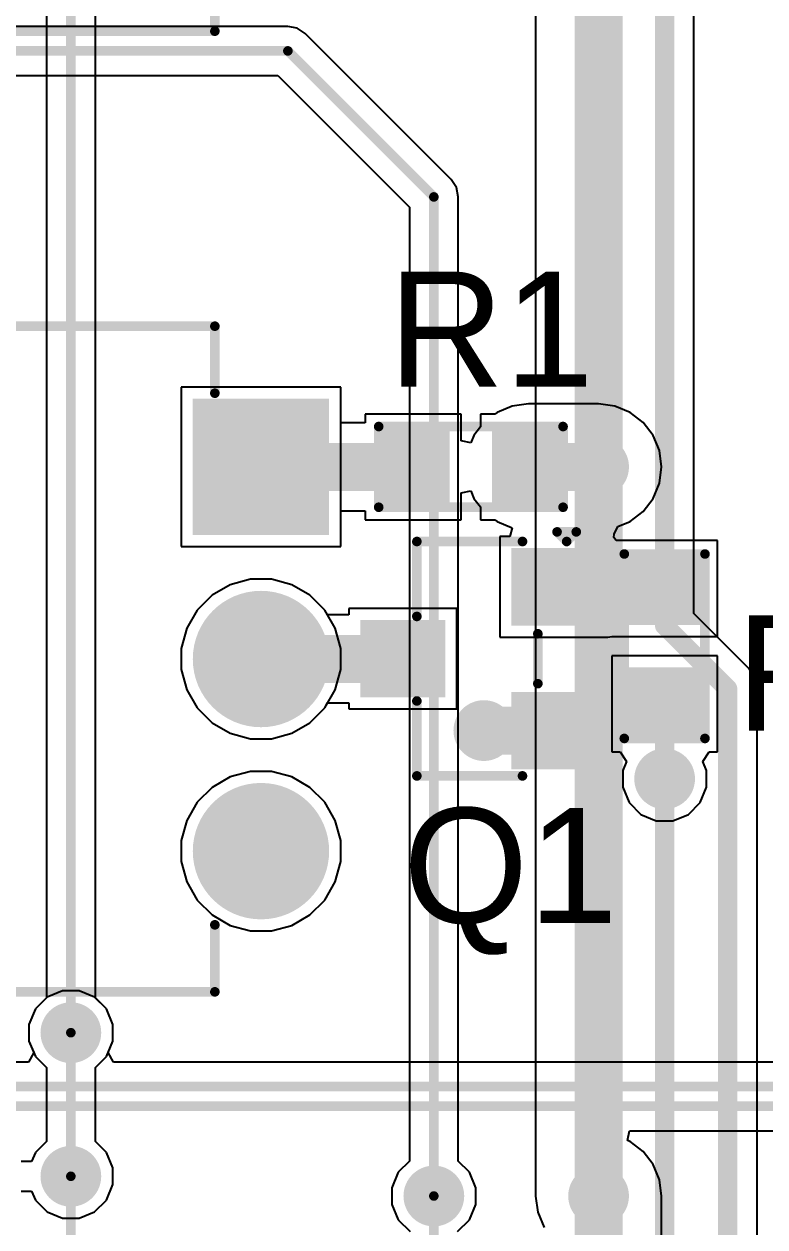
# Model space of a CAD drawing. Header units: millimetres. Extents: x -0.36 to 5.33, y -0.63 to 3.45.
# Drawn here: x 3.518 to 3.903, y 1.256 to 1.882 of the extents above; entities that cross this region are included whole.
import ezdxf

# ---------------------------------------------------------------- set-up
doc = ezdxf.new("R2010")
doc.units = ezdxf.units.MM
doc.header["$MEASUREMENT"] = 0
for name, color, linetype in [('BottomLayer', 5, 'Continuous'), ('BottomSolder', 6, 'Continuous'), ('MultiLayer', 9, 'Continuous'), ('PadHoleLayer', 156, 'Continuous'), ('TopLayer', 1, 'Continuous'), ('TopOverlay', 2, 'Continuous'), ('TopPaste', 8, 'Continuous'), ('TopSolder', 216, 'Continuous'), ('ViaHoleLayer', 16, 'Continuous')]:
    doc.layers.add(name, color=color, linetype=linetype)
doc.styles.add('Arial', font='', dxfattribs={"height": 0.2})
doc.styles.get('Arial').set_extended_font_data('Arial')

# ---------------------------------------------------------------- blocks, each defined once
blk = doc.blocks.new('6_DIP_2')
at = {"layer": 'BottomLayer'}
h = blk.add_hatch(color=5, dxfattribs=at)
edge = h.paths.add_edge_path()
edge.add_arc((-0.15, 0.1), 0.031496, 0, 360)
h = blk.add_hatch(color=5, dxfattribs=at)
edge = h.paths.add_edge_path()
edge.add_arc((0.15, 0.1), 0.031496, 0, 360)
h = blk.add_hatch(color=5, dxfattribs=at)
edge = h.paths.add_edge_path()
edge.add_arc((-0.15, 0), 0.031496, 0, 360)
h = blk.add_hatch(color=5, dxfattribs=at)
edge = h.paths.add_edge_path()
edge.add_arc((0.15, 0), 0.031496, 0, 360)
blk.add_hatch(color=5, dxfattribs=at).paths.add_polyline_path([(-0.18149605, -0.06850395), (-0.11850395, -0.06850395), (-0.11850395, -0.13149605), (-0.18149605, -0.13149605)])
h = blk.add_hatch(color=5, dxfattribs=at)
edge = h.paths.add_edge_path()
edge.add_arc((0.15, -0.1), 0.031496, 0, 360)
at = {"layer": 'BottomSolder'}
h = blk.add_hatch(color=6, dxfattribs=at)
edge = h.paths.add_edge_path()
edge.add_arc((-0.15, 0.1), 0.035496, 0, 360)
h = blk.add_hatch(color=6, dxfattribs=at)
edge = h.paths.add_edge_path()
edge.add_arc((0.15, 0.1), 0.035496, 0, 360)
h = blk.add_hatch(color=6, dxfattribs=at)
edge = h.paths.add_edge_path()
edge.add_arc((-0.15, 0), 0.035496, 0, 360)
h = blk.add_hatch(color=6, dxfattribs=at)
edge = h.paths.add_edge_path()
edge.add_arc((0.15, 0), 0.035496, 0, 360)
blk.add_hatch(color=6, dxfattribs=at).paths.add_polyline_path([(-0.18549605, -0.06450395), (-0.11450395, -0.06450395), (-0.11450395, -0.13549605), (-0.18549605, -0.13549605)])
h = blk.add_hatch(color=6, dxfattribs=at)
edge = h.paths.add_edge_path()
edge.add_arc((0.15, -0.1), 0.035496, 0, 360)
at = {"layer": 'MultiLayer'}
h = blk.add_hatch(color=9, dxfattribs=at)
edge = h.paths.add_edge_path()
edge.add_arc((-0.15, 0.1), 0.031496, 0, 360)
h = blk.add_hatch(color=9, dxfattribs=at)
edge = h.paths.add_edge_path()
edge.add_arc((0.15, 0.1), 0.031496, 0, 360)
h = blk.add_hatch(color=9, dxfattribs=at)
edge = h.paths.add_edge_path()
edge.add_arc((-0.15, 0), 0.031496, 0, 360)
h = blk.add_hatch(color=9, dxfattribs=at)
edge = h.paths.add_edge_path()
edge.add_arc((0.15, 0), 0.031496, 0, 360)
h = blk.add_hatch(color=9, dxfattribs=at)
edge = h.paths.add_edge_path()
edge.add_arc((0.15, -0.1), 0.031496, 0, 360)
at = {"layer": 'PadHoleLayer'}
h = blk.add_hatch(color=156, dxfattribs=at)
edge = h.paths.add_edge_path()
edge.add_arc((-0.15, 0.1), 0.015748, 0, 360)
h = blk.add_hatch(color=156, dxfattribs=at)
edge = h.paths.add_edge_path()
edge.add_arc((0.15, 0.1), 0.015748, 0, 360)
h = blk.add_hatch(color=156, dxfattribs=at)
edge = h.paths.add_edge_path()
edge.add_arc((-0.15, 0), 0.015748, 0, 360)
h = blk.add_hatch(color=156, dxfattribs=at)
edge = h.paths.add_edge_path()
edge.add_arc((0.15, 0), 0.015748, 0, 360)
h = blk.add_hatch(color=156, dxfattribs=at)
edge = h.paths.add_edge_path()
edge.add_arc((-0.15, -0.1), 0.015748, 0, 360)
h = blk.add_hatch(color=156, dxfattribs=at)
edge = h.paths.add_edge_path()
edge.add_arc((0.15, -0.1), 0.015748, 0, 360)
at = {"layer": 'TopLayer'}
h = blk.add_hatch(color=1, dxfattribs=at)
edge = h.paths.add_edge_path()
edge.add_arc((-0.15, 0.1), 0.031496, 0, 360)
h = blk.add_hatch(color=1, dxfattribs=at)
edge = h.paths.add_edge_path()
edge.add_arc((0.15, 0.1), 0.031496, 0, 360)
h = blk.add_hatch(color=1, dxfattribs=at)
edge = h.paths.add_edge_path()
edge.add_arc((-0.15, 0), 0.031496, 0, 360)
h = blk.add_hatch(color=1, dxfattribs=at)
edge = h.paths.add_edge_path()
edge.add_arc((0.15, 0), 0.031496, 0, 360)
blk.add_hatch(color=1, dxfattribs=at).paths.add_polyline_path([(-0.18149605, -0.06850395), (-0.11850395, -0.06850395), (-0.11850395, -0.13149605), (-0.18149605, -0.13149605)])
h = blk.add_hatch(color=1, dxfattribs=at)
edge = h.paths.add_edge_path()
edge.add_arc((0.15, -0.1), 0.031496, 0, 360)
at = {"layer": 'TopSolder'}
h = blk.add_hatch(color=216, dxfattribs=at)
edge = h.paths.add_edge_path()
edge.add_arc((-0.15, 0.1), 0.035496, 0, 360)
h = blk.add_hatch(color=216, dxfattribs=at)
edge = h.paths.add_edge_path()
edge.add_arc((0.15, 0.1), 0.035496, 0, 360)
h = blk.add_hatch(color=216, dxfattribs=at)
edge = h.paths.add_edge_path()
edge.add_arc((-0.15, 0), 0.035496, 0, 360)
h = blk.add_hatch(color=216, dxfattribs=at)
edge = h.paths.add_edge_path()
edge.add_arc((0.15, 0), 0.035496, 0, 360)
blk.add_hatch(color=216, dxfattribs=at).paths.add_polyline_path([(-0.18549605, -0.06450395), (-0.11450395, -0.06450395), (-0.11450395, -0.13549605), (-0.18549605, -0.13549605)])
h = blk.add_hatch(color=216, dxfattribs=at)
edge = h.paths.add_edge_path()
edge.add_arc((0.15, -0.1), 0.035496, 0, 360)
at = {"layer": 'TopOverlay', "const_width": 0.005}
for points in [[(0.1259843, 0.1732283), (-0.1259843, 0.1732283)], [(-0.1259843, 0.1732283), (-0.1259843, 0.1383465)], [(0.1259843, 0.1732283), (0.1259843, 0.1383465)], [(-0.1259843, -0.1383465), (-0.1259843, -0.1732283)], [(0.1259843, -0.1383465), (0.1259843, -0.1732283)], [(0.1259843, -0.1732283), (-0.1259843, -0.1732283)]]:
    blk.add_lwpolyline(points, dxfattribs=at)
at = {"layer": 'TopOverlay', "const_width": 0.0025}
for points in [[(-0.1272343, 0.1732283, 1), (-0.1247343, 0.1732283, 1)], [(-0.1272343, 0.1732283, 1), (-0.1247343, 0.1732283, 1)], [(0.1247343, 0.1732283, 1), (0.1272343, 0.1732283, 1)], [(0.1247343, 0.1732283, 1), (0.1272343, 0.1732283, 1)], [(-0.1272343, 0.1383465, 1), (-0.1247343, 0.1383465, 1)], [(0.1247343, 0.1383465, 1), (0.1272343, 0.1383465, 1)], [(-0.1272343, -0.1383465, 1), (-0.1247343, -0.1383465, 1)], [(0.1247343, -0.1383465, 1), (0.1272343, -0.1383465, 1)], [(-0.1272343, -0.1732283, 1), (-0.1247343, -0.1732283, 1)], [(-0.1272343, -0.1732283, 1), (-0.1247343, -0.1732283, 1)], [(0.1247343, -0.1732283, 1), (0.1272343, -0.1732283, 1)], [(0.1247343, -0.1732283, 1), (0.1272343, -0.1732283, 1)]]:
    blk.add_lwpolyline(points, format="xyb", close=True, dxfattribs=at)
blk = doc.blocks.new('6_DIP_3')
at = {"layer": 'BottomLayer'}
h = blk.add_hatch(color=5, dxfattribs=at)
edge = h.paths.add_edge_path()
edge.add_arc((-0.15, 0.1), 0.031496, 0, 360)
h = blk.add_hatch(color=5, dxfattribs=at)
edge = h.paths.add_edge_path()
edge.add_arc((0.15, 0.1), 0.031496, 0, 360)
h = blk.add_hatch(color=5, dxfattribs=at)
edge = h.paths.add_edge_path()
edge.add_arc((-0.15, 0), 0.031496, 0, 360)
h = blk.add_hatch(color=5, dxfattribs=at)
edge = h.paths.add_edge_path()
edge.add_arc((0.15, 0), 0.031496, 0, 360)
blk.add_hatch(color=5, dxfattribs=at).paths.add_polyline_path([(-0.18149605, -0.06850395), (-0.11850395, -0.06850395), (-0.11850395, -0.13149605), (-0.18149605, -0.13149605)])
h = blk.add_hatch(color=5, dxfattribs=at)
edge = h.paths.add_edge_path()
edge.add_arc((0.15, -0.1), 0.031496, 0, 360)
at = {"layer": 'BottomSolder'}
h = blk.add_hatch(color=6, dxfattribs=at)
edge = h.paths.add_edge_path()
edge.add_arc((-0.15, 0.1), 0.035496, 0, 360)
h = blk.add_hatch(color=6, dxfattribs=at)
edge = h.paths.add_edge_path()
edge.add_arc((0.15, 0.1), 0.035496, 0, 360)
h = blk.add_hatch(color=6, dxfattribs=at)
edge = h.paths.add_edge_path()
edge.add_arc((-0.15, 0), 0.035496, 0, 360)
h = blk.add_hatch(color=6, dxfattribs=at)
edge = h.paths.add_edge_path()
edge.add_arc((0.15, 0), 0.035496, 0, 360)
blk.add_hatch(color=6, dxfattribs=at).paths.add_polyline_path([(-0.18549605, -0.06450395), (-0.11450395, -0.06450395), (-0.11450395, -0.13549605), (-0.18549605, -0.13549605)])
h = blk.add_hatch(color=6, dxfattribs=at)
edge = h.paths.add_edge_path()
edge.add_arc((0.15, -0.1), 0.035496, 0, 360)
at = {"layer": 'MultiLayer'}
h = blk.add_hatch(color=9, dxfattribs=at)
edge = h.paths.add_edge_path()
edge.add_arc((-0.15, 0.1), 0.031496, 0, 360)
h = blk.add_hatch(color=9, dxfattribs=at)
edge = h.paths.add_edge_path()
edge.add_arc((0.15, 0.1), 0.031496, 0, 360)
h = blk.add_hatch(color=9, dxfattribs=at)
edge = h.paths.add_edge_path()
edge.add_arc((-0.15, 0), 0.031496, 0, 360)
h = blk.add_hatch(color=9, dxfattribs=at)
edge = h.paths.add_edge_path()
edge.add_arc((0.15, 0), 0.031496, 0, 360)
h = blk.add_hatch(color=9, dxfattribs=at)
edge = h.paths.add_edge_path()
edge.add_arc((0.15, -0.1), 0.031496, 0, 360)
at = {"layer": 'PadHoleLayer'}
h = blk.add_hatch(color=156, dxfattribs=at)
edge = h.paths.add_edge_path()
edge.add_arc((-0.15, 0.1), 0.015748, 0, 360)
h = blk.add_hatch(color=156, dxfattribs=at)
edge = h.paths.add_edge_path()
edge.add_arc((0.15, 0.1), 0.015748, 0, 360)
h = blk.add_hatch(color=156, dxfattribs=at)
edge = h.paths.add_edge_path()
edge.add_arc((-0.15, 0), 0.015748, 0, 360)
h = blk.add_hatch(color=156, dxfattribs=at)
edge = h.paths.add_edge_path()
edge.add_arc((0.15, 0), 0.015748, 0, 360)
h = blk.add_hatch(color=156, dxfattribs=at)
edge = h.paths.add_edge_path()
edge.add_arc((-0.15, -0.1), 0.015748, 0, 360)
h = blk.add_hatch(color=156, dxfattribs=at)
edge = h.paths.add_edge_path()
edge.add_arc((0.15, -0.1), 0.015748, 0, 360)
at = {"layer": 'TopLayer'}
h = blk.add_hatch(color=1, dxfattribs=at)
edge = h.paths.add_edge_path()
edge.add_arc((-0.15, 0.1), 0.031496, 0, 360)
h = blk.add_hatch(color=1, dxfattribs=at)
edge = h.paths.add_edge_path()
edge.add_arc((0.15, 0.1), 0.031496, 0, 360)
h = blk.add_hatch(color=1, dxfattribs=at)
edge = h.paths.add_edge_path()
edge.add_arc((-0.15, 0), 0.031496, 0, 360)
h = blk.add_hatch(color=1, dxfattribs=at)
edge = h.paths.add_edge_path()
edge.add_arc((0.15, 0), 0.031496, 0, 360)
blk.add_hatch(color=1, dxfattribs=at).paths.add_polyline_path([(-0.18149605, -0.06850395), (-0.11850395, -0.06850395), (-0.11850395, -0.13149605), (-0.18149605, -0.13149605)])
h = blk.add_hatch(color=1, dxfattribs=at)
edge = h.paths.add_edge_path()
edge.add_arc((0.15, -0.1), 0.031496, 0, 360)
at = {"layer": 'TopSolder'}
h = blk.add_hatch(color=216, dxfattribs=at)
edge = h.paths.add_edge_path()
edge.add_arc((-0.15, 0.1), 0.035496, 0, 360)
h = blk.add_hatch(color=216, dxfattribs=at)
edge = h.paths.add_edge_path()
edge.add_arc((0.15, 0.1), 0.035496, 0, 360)
h = blk.add_hatch(color=216, dxfattribs=at)
edge = h.paths.add_edge_path()
edge.add_arc((-0.15, 0), 0.035496, 0, 360)
h = blk.add_hatch(color=216, dxfattribs=at)
edge = h.paths.add_edge_path()
edge.add_arc((0.15, 0), 0.035496, 0, 360)
blk.add_hatch(color=216, dxfattribs=at).paths.add_polyline_path([(-0.18549605, -0.06450395), (-0.11450395, -0.06450395), (-0.11450395, -0.13549605), (-0.18549605, -0.13549605)])
h = blk.add_hatch(color=216, dxfattribs=at)
edge = h.paths.add_edge_path()
edge.add_arc((0.15, -0.1), 0.035496, 0, 360)
at = {"layer": 'TopOverlay', "const_width": 0.005}
for points in [[(-0.1259843, 0.1732283), (-0.1259843, 0.1383465)], [(0.1259843, 0.1732283), (-0.1259843, 0.1732283)], [(0.1259843, 0.1732283), (0.1259843, 0.1383465)], [(-0.1259843, -0.1383465), (-0.1259843, -0.1732283)], [(0.1259843, -0.1383465), (0.1259843, -0.1732283)], [(0.1259843, -0.1732283), (-0.1259843, -0.1732283)]]:
    blk.add_lwpolyline(points, dxfattribs=at)
at = {"layer": 'TopOverlay', "const_width": 0.0025}
for points in [[(-0.1272343, 0.1732283, 1), (-0.1247343, 0.1732283, 1)], [(-0.1272343, 0.1732283, 1), (-0.1247343, 0.1732283, 1)], [(0.1247343, 0.1732283, 1), (0.1272343, 0.1732283, 1)], [(0.1247343, 0.1732283, 1), (0.1272343, 0.1732283, 1)], [(-0.1272343, 0.1383465, 1), (-0.1247343, 0.1383465, 1)], [(0.1247343, 0.1383465, 1), (0.1272343, 0.1383465, 1)], [(-0.1272343, -0.1383465, 1), (-0.1247343, -0.1383465, 1)], [(0.1247343, -0.1383465, 1), (0.1272343, -0.1383465, 1)], [(-0.1272343, -0.1732283, 1), (-0.1247343, -0.1732283, 1)], [(-0.1272343, -0.1732283, 1), (-0.1247343, -0.1732283, 1)], [(0.1247343, -0.1732283, 1), (0.1272343, -0.1732283, 1)], [(0.1247343, -0.1732283, 1), (0.1272343, -0.1732283, 1)]]:
    blk.add_lwpolyline(points, format="xyb", close=True, dxfattribs=at)
blk = doc.blocks.new('R___0603_9')
at = {"layer": 'TopLayer'}
for points in [[(-0.015, 0.0175), (-0.015, -0.0175), (-0.045, -0.0175), (-0.045, 0.0175)], [(0.045, 0.0175), (0.045, -0.0175), (0.015, -0.0175), (0.015, 0.0175)]]:
    blk.add_hatch(color=1, dxfattribs=at).paths.add_polyline_path(points)
at = {"layer": 'TopPaste'}
for points in [[(-0.015, 0.0175), (-0.015, -0.0175), (-0.045, -0.0175), (-0.045, 0.0175)], [(0.045, 0.0175), (0.045, -0.0175), (0.015, -0.0175), (0.015, 0.0175)]]:
    blk.add_hatch(color=8, dxfattribs=at).paths.add_polyline_path(points)
at = {"layer": 'TopSolder'}
for points in [[(-0.011, 0.0215), (-0.011, -0.0215), (-0.049, -0.0215), (-0.049, 0.0215)], [(0.049, 0.0215), (0.049, -0.0215), (0.011, -0.0215), (0.011, 0.0215)]]:
    blk.add_hatch(color=216, dxfattribs=at).paths.add_polyline_path(points)
at = {"layer": 'TopOverlay', "const_width": 0.005}
for points in [[(-0.048, 0.021), (-0.048, -0.021)], [(-0.048, 0.021), (0.048, 0.021)], [(0.048, 0.021), (0.048, -0.021)], [(-0.048, -0.021), (0.048, -0.021)]]:
    blk.add_lwpolyline(points, dxfattribs=at)
at = {"layer": 'TopOverlay', "const_width": 0.0025}
for points in [[(-0.04925, 0.021, 1), (-0.04675, 0.021, 1)], [(-0.04925, 0.021, 1), (-0.04675, 0.021, 1)], [(0.04675, 0.021, 1), (0.04925, 0.021, 1)], [(0.04675, 0.021, 1), (0.04925, 0.021, 1)], [(-0.04925, -0.021, 1), (-0.04675, -0.021, 1)], [(-0.04925, -0.021, 1), (-0.04675, -0.021, 1)], [(0.04675, -0.021, 1), (0.04925, -0.021, 1)], [(0.04675, -0.021, 1), (0.04925, -0.021, 1)]]:
    blk.add_lwpolyline(points, format="xyb", close=True, dxfattribs=at)
blk = doc.blocks.new('R___0603_10')
at = {"layer": 'TopLayer'}
for points in [[(-0.015, 0.0175), (-0.015, -0.0175), (-0.045, -0.0175), (-0.045, 0.0175)], [(0.045, 0.0175), (0.045, -0.0175), (0.015, -0.0175), (0.015, 0.0175)]]:
    blk.add_hatch(color=1, dxfattribs=at).paths.add_polyline_path(points)
at = {"layer": 'TopPaste'}
for points in [[(-0.015, 0.0175), (-0.015, -0.0175), (-0.045, -0.0175), (-0.045, 0.0175)], [(0.045, 0.0175), (0.045, -0.0175), (0.015, -0.0175), (0.015, 0.0175)]]:
    blk.add_hatch(color=8, dxfattribs=at).paths.add_polyline_path(points)
at = {"layer": 'TopSolder'}
for points in [[(-0.011, 0.0215), (-0.011, -0.0215), (-0.049, -0.0215), (-0.049, 0.0215)], [(0.049, 0.0215), (0.049, -0.0215), (0.011, -0.0215), (0.011, 0.0215)]]:
    blk.add_hatch(color=216, dxfattribs=at).paths.add_polyline_path(points)
at = {"layer": 'TopOverlay', "const_width": 0.005}
for points in [[(-0.048, -0.021), (-0.048, 0.021)], [(-0.048, 0.021), (0.048, 0.021)], [(0.048, -0.021), (0.048, 0.021)], [(-0.048, -0.021), (0.048, -0.021)]]:
    blk.add_lwpolyline(points, dxfattribs=at)
at = {"layer": 'TopOverlay', "const_width": 0.0025}
for points in [[(-0.04925, 0.021, 1), (-0.04675, 0.021, 1)], [(-0.04925, 0.021, 1), (-0.04675, 0.021, 1)], [(0.04675, 0.021, 1), (0.04925, 0.021, 1)], [(0.04675, 0.021, 1), (0.04925, 0.021, 1)], [(-0.04925, -0.021, 1), (-0.04675, -0.021, 1)], [(-0.04925, -0.021, 1), (-0.04675, -0.021, 1)], [(0.04675, -0.021, 1), (0.04925, -0.021, 1)], [(0.04675, -0.021, 1), (0.04925, -0.021, 1)]]:
    blk.add_lwpolyline(points, format="xyb", close=True, dxfattribs=at)
blk = doc.blocks.new('SOT_23_12')
at = {"layer": 'TopLayer'}
for points in [[(-0.05354335, 0.05748035), (-0.02125985, 0.05748035), (-0.02125985, 0.02125985), (-0.05354335, 0.02125985)], [(0.02125985, 0.05748035), (0.05354335, 0.05748035), (0.05354335, 0.02125985), (0.02125985, 0.02125985)], [(-0.01614175, -0.02125985), (0.01614175, -0.02125985), (0.01614175, -0.05748035), (-0.01614175, -0.05748035)]]:
    blk.add_hatch(color=1, dxfattribs=at).paths.add_polyline_path(points)
at = {"layer": 'TopPaste'}
for points in [[(-0.05354335, 0.05748035), (-0.02125985, 0.05748035), (-0.02125985, 0.02125985), (-0.05354335, 0.02125985)], [(0.02125985, 0.05748035), (0.05354335, 0.05748035), (0.05354335, 0.02125985), (0.02125985, 0.02125985)], [(-0.01614175, -0.02125985), (0.01614175, -0.02125985), (0.01614175, -0.05748035), (-0.01614175, -0.05748035)]]:
    blk.add_hatch(color=8, dxfattribs=at).paths.add_polyline_path(points)
at = {"layer": 'TopSolder'}
for points in [[(-0.05754335, 0.06148035), (-0.01725985, 0.06148035), (-0.01725985, 0.01725985), (-0.05754335, 0.01725985)], [(0.01725985, 0.06148035), (0.05754335, 0.06148035), (0.05754335, 0.01725985), (0.01725985, 0.01725985)], [(-0.02014175, -0.01725985), (0.02014175, -0.01725985), (0.02014175, -0.06148035), (-0.02014175, -0.06148035)]]:
    blk.add_hatch(color=216, dxfattribs=at).paths.add_polyline_path(points)
at = {"layer": 'TopOverlay', "const_width": 0.005}
for points in [[(-0.066, 0.041), (-0.066, 0.051)], [(-0.061, 0.046), (-0.066, 0.051)], [(-0.066, 0.041), (-0.061, 0.046)], [(0.013, 0.031), (-0.013, 0.031)], [(-0.061, -0.032), (-0.061, 0.023)], [(0.061, -0.032), (0.061, 0.023)], [(-0.022, -0.032), (-0.061, -0.032)], [(0.061, -0.032), (0.022, -0.032)]]:
    blk.add_lwpolyline(points, dxfattribs=at)
at = {"layer": 'TopOverlay', "const_width": 0.0025}
for points in [[(-0.06725, 0.051, 1), (-0.06475, 0.051, 1)], [(-0.06725, 0.051, 1), (-0.06475, 0.051, 1)], [(-0.06225, 0.046, 1), (-0.05975, 0.046, 1)], [(-0.06225, 0.046, 1), (-0.05975, 0.046, 1)], [(-0.06725, 0.041, 1), (-0.06475, 0.041, 1)], [(-0.06725, 0.041, 1), (-0.06475, 0.041, 1)], [(-0.01425, 0.031, 1), (-0.01175, 0.031, 1)], [(0.01175, 0.031, 1), (0.01425, 0.031, 1)], [(-0.06225, 0.023, 1), (-0.05975, 0.023, 1)], [(0.05975, 0.023, 1), (0.06225, 0.023, 1)], [(-0.06225, -0.032, 1), (-0.05975, -0.032, 1)], [(-0.06225, -0.032, 1), (-0.05975, -0.032, 1)], [(-0.02325, -0.032, 1), (-0.02075, -0.032, 1)], [(0.02075, -0.032, 1), (0.02325, -0.032, 1)], [(0.05975, -0.032, 1), (0.06225, -0.032, 1)], [(0.05975, -0.032, 1), (0.06225, -0.032, 1)]]:
    blk.add_lwpolyline(points, format="xyb", close=True, dxfattribs=at)

msp = doc.modelspace()

# ---------------------------------------------------------------- hatches: boundary and pattern name
at = {"layer": 'BottomLayer'}
h = msp.add_hatch(color=5, dxfattribs=at)
edge = h.paths.add_edge_path()
edge.add_arc((3.8167809, 1.65149), 0.011811, 0, 360)
h = msp.add_hatch(color=5, dxfattribs=at)
edge = h.paths.add_edge_path()
edge.add_arc((3.7570354, 1.5142479), 0.011811, 0, 360)
h = msp.add_hatch(color=5, dxfattribs=at)
edge = h.paths.add_edge_path()
edge.add_arc((3.8511639, 1.4891327), 0.011811, 0, 360)
h = msp.add_hatch(color=5, dxfattribs=at)
edge = h.paths.add_edge_path()
edge.add_arc((3.542, 1.357), 0.011811, 0, 360)
h = msp.add_hatch(color=5, dxfattribs=at)
edge = h.paths.add_edge_path()
edge.add_arc((3.5420001, 1.2822571), 0.011811, 0, 360)
h = msp.add_hatch(color=5, dxfattribs=at)
edge = h.paths.add_edge_path()
edge.add_arc((3.731, 1.272), 0.011811, 0, 360)
h = msp.add_hatch(color=5, dxfattribs=at)
edge = h.paths.add_edge_path()
edge.add_arc((3.8167809, 1.272), 0.011811, 0, 360)
at = {"layer": 'BottomSolder'}
h = msp.add_hatch(color=6, dxfattribs=at)
edge = h.paths.add_edge_path()
edge.add_arc((3.8167809, 1.65149), 0.015811, 0, 360)
h = msp.add_hatch(color=6, dxfattribs=at)
edge = h.paths.add_edge_path()
edge.add_arc((3.7570354, 1.5142479), 0.015811, 0, 360)
h = msp.add_hatch(color=6, dxfattribs=at)
edge = h.paths.add_edge_path()
edge.add_arc((3.8511639, 1.4891327), 0.015811, 0, 360)
h = msp.add_hatch(color=6, dxfattribs=at)
edge = h.paths.add_edge_path()
edge.add_arc((3.542, 1.357), 0.015811, 0, 360)
h = msp.add_hatch(color=6, dxfattribs=at)
edge = h.paths.add_edge_path()
edge.add_arc((3.5420001, 1.2822571), 0.015811, 0, 360)
h = msp.add_hatch(color=6, dxfattribs=at)
edge = h.paths.add_edge_path()
edge.add_arc((3.731, 1.272), 0.015811, 0, 360)
h = msp.add_hatch(color=6, dxfattribs=at)
edge = h.paths.add_edge_path()
edge.add_arc((3.8167809, 1.272), 0.015811, 0, 360)
at = {"layer": 'TopLayer'}
h = msp.add_hatch(color=1, dxfattribs=at)
edge = h.paths.add_edge_path()
edge.add_arc((3.8167809, 1.65149), 0.011811, 0, 360)
h = msp.add_hatch(color=1, dxfattribs=at)
edge = h.paths.add_edge_path()
edge.add_arc((3.7570354, 1.5142479), 0.011811, 0, 360)
h = msp.add_hatch(color=1, dxfattribs=at)
edge = h.paths.add_edge_path()
edge.add_arc((3.8511639, 1.4891327), 0.011811, 0, 360)
h = msp.add_hatch(color=1, dxfattribs=at)
edge = h.paths.add_edge_path()
edge.add_arc((3.542, 1.357), 0.011811, 0, 360)
h = msp.add_hatch(color=1, dxfattribs=at)
edge = h.paths.add_edge_path()
edge.add_arc((3.5420001, 1.2822571), 0.011811, 0, 360)
h = msp.add_hatch(color=1, dxfattribs=at)
edge = h.paths.add_edge_path()
edge.add_arc((3.731, 1.272), 0.011811, 0, 360)
h = msp.add_hatch(color=1, dxfattribs=at)
edge = h.paths.add_edge_path()
edge.add_arc((3.8167809, 1.272), 0.011811, 0, 360)
at = {"layer": 'TopSolder'}
h = msp.add_hatch(color=216, dxfattribs=at)
edge = h.paths.add_edge_path()
edge.add_arc((3.8167809, 1.65149), 0.015811, 0, 360)
h = msp.add_hatch(color=216, dxfattribs=at)
edge = h.paths.add_edge_path()
edge.add_arc((3.7570354, 1.5142479), 0.015811, 0, 360)
h = msp.add_hatch(color=216, dxfattribs=at)
edge = h.paths.add_edge_path()
edge.add_arc((3.8511639, 1.4891327), 0.015811, 0, 360)
h = msp.add_hatch(color=216, dxfattribs=at)
edge = h.paths.add_edge_path()
edge.add_arc((3.542, 1.357), 0.015811, 0, 360)
h = msp.add_hatch(color=216, dxfattribs=at)
edge = h.paths.add_edge_path()
edge.add_arc((3.5420001, 1.2822571), 0.015811, 0, 360)
h = msp.add_hatch(color=216, dxfattribs=at)
edge = h.paths.add_edge_path()
edge.add_arc((3.731, 1.272), 0.015811, 0, 360)
h = msp.add_hatch(color=216, dxfattribs=at)
edge = h.paths.add_edge_path()
edge.add_arc((3.8167809, 1.272), 0.015811, 0, 360)
at = {"layer": 'ViaHoleLayer'}
h = msp.add_hatch(color=16, dxfattribs=at)
edge = h.paths.add_edge_path()
edge.add_arc((3.8167809, 1.65149), 0.0059055, 0, 360)
h = msp.add_hatch(color=16, dxfattribs=at)
edge = h.paths.add_edge_path()
edge.add_arc((3.7570354, 1.5142479), 0.0059055, 0, 360)
h = msp.add_hatch(color=16, dxfattribs=at)
edge = h.paths.add_edge_path()
edge.add_arc((3.8511639, 1.4891327), 0.0059055, 0, 360)
h = msp.add_hatch(color=16, dxfattribs=at)
edge = h.paths.add_edge_path()
edge.add_arc((3.542, 1.357), 0.0059055, 0, 360)
h = msp.add_hatch(color=16, dxfattribs=at)
edge = h.paths.add_edge_path()
edge.add_arc((3.5420001, 1.2822571), 0.0059055, 0, 360)
h = msp.add_hatch(color=16, dxfattribs=at)
edge = h.paths.add_edge_path()
edge.add_arc((3.731, 1.272), 0.0059055, 0, 360)
h = msp.add_hatch(color=16, dxfattribs=at)
edge = h.paths.add_edge_path()
edge.add_arc((3.8167809, 1.272), 0.0059055, 0, 360)

# ---------------------------------------------------------------- linework, layer by layer
at = {"layer": 'BottomLayer'}
for p, q in [((3.7840005, 2.15149), (3.7840005, 1.65149)), ((3.8664514, 1.5751774), (3.8664514, 1.975098)), ((3.655, 1.8807449), (3.238947, 1.8807449)), ((3.6598773, 1.8797748), (3.655, 1.8807449)), ((3.664012, 1.877012), (3.6598773, 1.8797748)), ((3.740012, 1.801012), (3.664012, 1.877012)), ((3.2422058, 1.8552551), (3.6497209, 1.8552551)), ((3.6497209, 1.8552551), (3.7182551, 1.7867209)), ((3.7427748, 1.7968773), (3.740012, 1.801012)), ((3.7437449, 1.792), (3.7427748, 1.7968773)), ((3.7437449, 1.2901005), (3.7437449, 1.792)), ((3.7182551, 1.7867209), (3.7182551, 1.2901005)), ((3.6824901, 1.692986), (3.5994981, 1.692986)), ((3.5994981, 1.692986), (3.5994981, 1.609994)), ((3.6824901, 1.609994), (3.6824901, 1.692986)), ((3.7840005, 1.65149), (3.7840005, 1.272)), ((3.5994981, 1.609994), (3.6824901, 1.609994)), ((3.635531, 1.592986), (3.6249772, 1.5901581)), ((3.6464572, 1.592986), (3.635531, 1.592986)), ((3.657011, 1.5901581), (3.6464572, 1.592986)), ((3.6155149, 1.5846951), (3.607789, 1.5769692)), ((3.6249772, 1.5901581), (3.6155149, 1.5846951)), ((3.6664733, 1.5846951), (3.657011, 1.5901581)), ((3.6741992, 1.5769692), (3.6664733, 1.5846951)), ((3.607789, 1.5769692), (3.602326, 1.5675069)), ((3.6796622, 1.5675069), (3.6741992, 1.5769692)), ((3.8948144, 1.5468144), (3.8664514, 1.5751774)), ((3.602326, 1.5675069), (3.5994981, 1.5569531)), ((3.6824901, 1.5569531), (3.6796622, 1.5675069)), ((3.5994981, 1.5569531), (3.5994981, 1.5460269)), ((3.6824901, 1.5460269), (3.6824901, 1.5569531)), ((3.8981297, 1.5418527), (3.8948144, 1.5468144)), ((3.5994981, 1.5460269), (3.602326, 1.5354731)), ((3.6796622, 1.5354731), (3.6824901, 1.5460269)), ((3.8992939, 1.536), (3.8981297, 1.5418527)), ((3.602326, 1.5354731), (3.607789, 1.5260108)), ((3.6741992, 1.5260108), (3.6796622, 1.5354731)), ((3.8992939, 1.142992), (3.8992939, 1.536)), ((3.607789, 1.5260108), (3.6155149, 1.5182849)), ((3.6664733, 1.5182849), (3.6741992, 1.5260108)), ((3.6155149, 1.5182849), (3.6249772, 1.5128219)), ((3.657011, 1.5128219), (3.6664733, 1.5182849)), ((3.6249772, 1.5128219), (3.635531, 1.509994)), ((3.635531, 1.509994), (3.6464572, 1.509994)), ((3.6464572, 1.509994), (3.657011, 1.5128219)), ((3.6249772, 1.4901581), (3.6155149, 1.4846951)), ((3.635531, 1.492986), (3.6249772, 1.4901581)), ((3.6464572, 1.492986), (3.635531, 1.492986)), ((3.657011, 1.4901581), (3.6464572, 1.492986)), ((3.6664733, 1.4846951), (3.657011, 1.4901581)), ((3.6155149, 1.4846951), (3.607789, 1.4769692)), ((3.6741992, 1.4769692), (3.6664733, 1.4846951)), ((3.607789, 1.4769692), (3.602326, 1.4675069)), ((3.6796622, 1.4675069), (3.6741992, 1.4769692)), ((3.602326, 1.4675069), (3.5994981, 1.4569531)), ((3.6824901, 1.4569531), (3.6796622, 1.4675069)), ((3.5994981, 1.4569531), (3.5994981, 1.4460269)), ((3.6824901, 1.4460269), (3.6824901, 1.4569531)), ((3.5994981, 1.4460269), (3.602326, 1.4354731)), ((3.6796622, 1.4354731), (3.6824901, 1.4460269)), ((3.602326, 1.4354731), (3.607789, 1.4260108)), ((3.6741992, 1.4260108), (3.6796622, 1.4354731)), ((3.607789, 1.4260108), (3.6155149, 1.4182849)), ((3.6664733, 1.4182849), (3.6741992, 1.4260108)), ((3.6155149, 1.4182849), (3.6249772, 1.4128219)), ((3.657011, 1.4128219), (3.6664733, 1.4182849)), ((3.6249772, 1.4128219), (3.635531, 1.409994)), ((3.635531, 1.409994), (3.6464572, 1.409994)), ((3.6464572, 1.409994), (3.657011, 1.4128219)), ((3.5376615, 1.378811), (3.5296451, 1.3754905)), ((3.5463385, 1.378811), (3.5376615, 1.378811)), ((3.5543549, 1.3754905), (3.5463385, 1.378811)), ((3.5296451, 1.3754905), (3.5235095, 1.3693549)), ((3.5604905, 1.3693549), (3.5543549, 1.3754905)), ((3.5235095, 1.3693549), (3.520189, 1.3613385)), ((3.563811, 1.3613385), (3.5604905, 1.3693549)), ((3.520189, 1.3613385), (3.520189, 1.3526615)), ((3.563811, 1.3526615), (3.563811, 1.3613385)), ((3.520189, 1.3526615), (3.5235095, 1.3446451)), ((3.5604905, 1.3446451), (3.563811, 1.3526615)), ((3.5235095, 1.3446451), (3.5292551, 1.3388995)), ((3.5547449, 1.3388995), (3.5604905, 1.3446451)), ((3.5292551, 1.3388995), (3.5292551, 1.3003575)), ((3.5547449, 1.3003577), (3.5547449, 1.3388995)), ((3.5292551, 1.3003575), (3.5235096, 1.294612)), ((3.5604906, 1.294612), (3.5547449, 1.3003577)), ((3.5215775, 1.2899475), (3.5161655, 1.2899475)), ((3.5235096, 1.294612), (3.5215775, 1.2899475)), ((3.5638111, 1.2865956), (3.5604906, 1.294612)), ((3.7182551, 1.2901005), (3.7125095, 1.2843549)), ((3.7494905, 1.2843549), (3.7437449, 1.2901005)), ((3.5638111, 1.2779186), (3.5638111, 1.2865956)), ((3.7125095, 1.2843549), (3.709189, 1.2763385)), ((3.752811, 1.2763385), (3.7494905, 1.2843549)), ((3.5604906, 1.2699022), (3.5638111, 1.2779186)), ((3.5161655, 1.2745667), (3.5215775, 1.2745667)), ((3.5215775, 1.2745667), (3.5235096, 1.2699022)), ((3.709189, 1.2763385), (3.709189, 1.2676615)), ((3.752811, 1.2676615), (3.752811, 1.2763385)), ((3.7840005, 1.272), (3.7851175, 1.2635158)), ((3.5235096, 1.2699022), (3.5296452, 1.2637666)), ((3.554355, 1.2637666), (3.5604906, 1.2699022)), ((3.709189, 1.2676615), (3.7125095, 1.2596451)), ((3.7494905, 1.2596451), (3.752811, 1.2676615)), ((3.5296452, 1.2637666), (3.5376616, 1.2604461)), ((3.5376616, 1.2604461), (3.5463386, 1.2604461)), ((3.5463386, 1.2604461), (3.554355, 1.2637666)), ((3.7125095, 1.2596451), (3.7186451, 1.2535095)), ((3.7433549, 1.2535095), (3.7494905, 1.2596451)), ((3.7851175, 1.2635158), (3.7883922, 1.2556098))]:
    msp.add_line(p, q, dxfattribs=at)
for points, const_width in [([(3.8167809, 1.65149), (3.8167809, 2.15149)], 0.025), ([(3.8511575, 1.5688425), (3.8511575, 1.9906495)], 0.01), ([(3.2208465, 1.868), (3.655, 1.868)], 0.005), ([(3.655, 1.868), (3.731, 1.792)], 0.005), ([(3.731, 1.272), (3.731, 1.792)], 0.005), ([(3.8167809, 1.272), (3.8167809, 1.65149)], 0.025), ([(3.8511575, 1.5688425), (3.884, 1.536)], 0.01), ([(3.884, 1.142992), (3.884, 1.536)], 0.01), ([(3.8511639, 1.2501129), (3.8511639, 1.4891327)], 0.01), ([(3.542, 1.2822572), (3.542, 1.357)], 0.005), ([(3.542, 1.2822572), (3.5420001, 1.2822571)], 0.005)]:
    msp.add_lwpolyline(points, dxfattribs=dict(at, const_width=const_width))
for points, const_width in [([(3.65375, 1.868, 1), (3.65625, 1.868, 1)], 0.0025), ([(3.65375, 1.868, 1), (3.65625, 1.868, 1)], 0.0025), ([(3.72975, 1.792, 1), (3.73225, 1.792, 1)], 0.0025), ([(3.72975, 1.792, 1), (3.73225, 1.792, 1)], 0.0025), ([(3.8105309, 1.65149, 1), (3.8230309, 1.65149, 1)], 0.0125), ([(3.8105309, 1.65149, 1), (3.8230309, 1.65149, 1)], 0.0125), ([(3.8486575, 1.5688425, 1), (3.8536575, 1.5688425, 1)], 0.005), ([(3.8486575, 1.5688425, 1), (3.8536575, 1.5688425, 1)], 0.005), ([(3.8815, 1.536, 1), (3.8865, 1.536, 1)], 0.005), ([(3.8815, 1.536, 1), (3.8865, 1.536, 1)], 0.005), ([(3.8486639, 1.4891327, 1), (3.8536639, 1.4891327, 1)], 0.005), ([(3.54075, 1.357, 1), (3.54325, 1.357, 1)], 0.0025), ([(3.54075, 1.2822572, 1), (3.54325, 1.2822572, 1)], 0.0025), ([(3.54075, 1.2822572, 1), (3.54325, 1.2822572, 1)], 0.0025), ([(3.5407501, 1.2822571, 1), (3.5432501, 1.2822571, 1)], 0.0025), ([(3.8105309, 1.272, 1), (3.8230309, 1.272, 1)], 0.0125), ([(3.72975, 1.272, 1), (3.73225, 1.272, 1)], 0.0025)]:
    msp.add_lwpolyline(points, format="xyb", close=True, dxfattribs=dict(at, const_width=const_width))
at = {"layer": 'TopLayer'}
for p, q in [((3.5547449, 1.3751005), (3.5547449, 2.2201631)), ((3.5292551, 2.214884), (3.5292551, 1.3751005)), ((3.6824901, 1.692986), (3.5994981, 1.692986)), ((3.5994981, 1.692986), (3.5994981, 1.609994)), ((3.6824901, 1.6744308), (3.6824901, 1.692986)), ((3.7802887, 1.6842704), (3.7718045, 1.6831534)), ((3.8167809, 1.6842704), (3.7802887, 1.6842704)), ((3.8252651, 1.6831534), (3.8167809, 1.6842704)), ((3.7452887, 1.67899), (3.6952887, 1.67899)), ((3.6952887, 1.67899), (3.6952887, 1.6744308)), ((3.7452887, 1.6649847), (3.7452887, 1.67899)), ((3.7627403, 1.67899), (3.7552887, 1.67899)), ((3.7552887, 1.67899), (3.7552887, 1.6722963)), ((3.7638985, 1.6798787), (3.7627403, 1.67899)), ((3.7718045, 1.6831534), (3.7638985, 1.6798787)), ((3.8331711, 1.6798787), (3.8252651, 1.6831534)), ((3.8399601, 1.6746692), (3.8331711, 1.6798787)), ((3.6952887, 1.6744308), (3.6824901, 1.6744308)), ((3.7552887, 1.6722963), (3.7519, 1.6678802)), ((3.8451696, 1.6678802), (3.8399601, 1.6746692)), ((3.7519, 1.6678802), (3.7502887, 1.6639902)), ((3.8484443, 1.6599742), (3.8451696, 1.6678802)), ((3.7502887, 1.6639902), (3.7452887, 1.6649847)), ((3.8495613, 1.65149), (3.8484443, 1.6599742)), ((3.8484443, 1.6430058), (3.8495613, 1.65149)), ((3.8451696, 1.6350998), (3.8484443, 1.6430058)), ((3.7452887, 1.6379953), (3.7502887, 1.6389898)), ((3.7452887, 1.62399), (3.7452887, 1.6379953)), ((3.7502887, 1.6389898), (3.7519, 1.6350998)), ((3.7519, 1.6350998), (3.7552887, 1.6306837)), ((3.8399601, 1.6283108), (3.8451696, 1.6350998)), ((3.6824901, 1.609994), (3.6824901, 1.6285492)), ((3.6824901, 1.6285492), (3.6952887, 1.6285492)), ((3.6952887, 1.6285492), (3.6952887, 1.62399)), ((3.7552887, 1.6306837), (3.7552887, 1.62399)), ((3.8331711, 1.6231013), (3.8399601, 1.6283108)), ((3.6952887, 1.62399), (3.7452887, 1.62399)), ((3.7552887, 1.62399), (3.7627403, 1.62399)), ((3.7627403, 1.62399), (3.7638985, 1.6231013)), ((3.7638985, 1.6231013), (3.7718044, 1.6198266)), ((3.8267137, 1.6204266), (3.8331711, 1.6231013)), ((3.7718044, 1.6198266), (3.7705916, 1.6151928)), ((3.8248008, 1.6147223), (3.8249545, 1.6164123)), ((3.8249545, 1.6164123), (3.8267137, 1.6204266)), ((3.5994981, 1.609994), (3.6824901, 1.609994)), ((3.7705916, 1.6151928), (3.7654174, 1.6151928)), ((3.7654174, 1.6151928), (3.7654174, 1.5629094)), ((3.8260149, 1.6131495), (3.8248008, 1.6147223)), ((3.8786575, 1.6131495), (3.8260149, 1.6131495)), ((3.8786575, 1.5631495), (3.8786575, 1.6131495)), ((3.635531, 1.592986), (3.6249772, 1.5901581)), ((3.6464572, 1.592986), (3.635531, 1.592986)), ((3.657011, 1.5901581), (3.6464572, 1.592986)), ((3.6155149, 1.5846951), (3.607789, 1.5769692)), ((3.6249772, 1.5901581), (3.6155149, 1.5846951)), ((3.6664733, 1.5846951), (3.657011, 1.5901581)), ((3.6741992, 1.5769692), (3.6664733, 1.5846951)), ((3.7428976, 1.5777912), (3.6866772, 1.5777912)), ((3.6866772, 1.5777912), (3.6866772, 1.5745106)), ((3.7428976, 1.5255078), (3.7428976, 1.5777912)), ((3.607789, 1.5769692), (3.602326, 1.5675069)), ((3.6756187, 1.5745106), (3.6741992, 1.5769692)), ((3.6866772, 1.5745106), (3.6756187, 1.5745106)), ((3.602326, 1.5675069), (3.5994981, 1.5569531)), ((3.7654174, 1.5629094), (3.8187569, 1.5629094)), ((3.8187569, 1.5629094), (3.8216376, 1.5629093)), ((3.8216376, 1.5629091), (3.8236577, 1.5631493)), ((3.8216376, 1.5629093), (3.8216376, 1.5629091)), ((3.8236577, 1.5631493), (3.8236577, 1.5631495)), ((3.8236577, 1.5631495), (3.8786575, 1.5631495)), ((3.5994981, 1.5569531), (3.5994981, 1.5460269)), ((3.8786575, 1.5531495), (3.8236575, 1.5531495)), ((3.8236575, 1.5531495), (3.8236575, 1.5031495)), ((3.8786575, 1.5031495), (3.8786575, 1.5531495)), ((3.5994981, 1.5460269), (3.602326, 1.5354731)), ((3.602326, 1.5354731), (3.607789, 1.5260108)), ((3.6741992, 1.5260108), (3.6757108, 1.528629)), ((3.6757108, 1.528629), (3.6866772, 1.528629)), ((3.6866772, 1.528629), (3.6866772, 1.5255078)), ((3.607789, 1.5260108), (3.6155149, 1.5182849)), ((3.6664733, 1.5182849), (3.6741992, 1.5260108)), ((3.6866772, 1.5255078), (3.7428976, 1.5255078)), ((3.6155149, 1.5182849), (3.6249772, 1.5128219)), ((3.657011, 1.5128219), (3.6664733, 1.5182849)), ((3.6249772, 1.5128219), (3.635531, 1.509994)), ((3.635531, 1.509994), (3.6464572, 1.509994)), ((3.6464572, 1.509994), (3.657011, 1.5128219)), ((3.8236575, 1.5031495), (3.8279498, 1.5031495)), ((3.8279498, 1.5031495), (3.8312907, 1.4981494)), ((3.8710371, 1.4981494), (3.874378, 1.5031495)), ((3.874378, 1.5031495), (3.8786575, 1.5031495)), ((3.8312907, 1.4981494), (3.8293529, 1.4934712)), ((3.8729749, 1.4934712), (3.8710371, 1.4981494)), ((3.6249772, 1.4901581), (3.6155149, 1.4846951)), ((3.635531, 1.492986), (3.6249772, 1.4901581)), ((3.6464572, 1.492986), (3.635531, 1.492986)), ((3.657011, 1.4901581), (3.6464572, 1.492986)), ((3.6664733, 1.4846951), (3.657011, 1.4901581)), ((3.8293529, 1.4934712), (3.8293529, 1.4847942)), ((3.8729749, 1.4847942), (3.8729749, 1.4934712)), ((3.6155149, 1.4846951), (3.607789, 1.4769692)), ((3.6741992, 1.4769692), (3.6664733, 1.4846951)), ((3.8293529, 1.4847942), (3.8326734, 1.4767778)), ((3.8696544, 1.4767778), (3.8729749, 1.4847942)), ((3.607789, 1.4769692), (3.602326, 1.4675069)), ((3.6796622, 1.4675069), (3.6741992, 1.4769692)), ((3.8326734, 1.4767778), (3.838809, 1.4706422)), ((3.8635188, 1.4706422), (3.8696544, 1.4767778)), ((3.602326, 1.4675069), (3.5994981, 1.4569531)), ((3.6824901, 1.4569531), (3.6796622, 1.4675069)), ((3.838809, 1.4706422), (3.8468254, 1.4673217)), ((3.8468254, 1.4673217), (3.8555024, 1.4673217)), ((3.8555024, 1.4673217), (3.8635188, 1.4706422)), ((3.5994981, 1.4569531), (3.5994981, 1.4460269)), ((3.6824901, 1.4460269), (3.6824901, 1.4569531)), ((3.5994981, 1.4460269), (3.602326, 1.4354731)), ((3.6796622, 1.4354731), (3.6824901, 1.4460269)), ((3.602326, 1.4354731), (3.607789, 1.4260108)), ((3.6741992, 1.4260108), (3.6796622, 1.4354731)), ((3.607789, 1.4260108), (3.6155149, 1.4182849)), ((3.6664733, 1.4182849), (3.6741992, 1.4260108)), ((3.6155149, 1.4182849), (3.6249772, 1.4128219)), ((3.657011, 1.4128219), (3.6664733, 1.4182849)), ((3.6249772, 1.4128219), (3.635531, 1.409994)), ((3.635531, 1.409994), (3.6464572, 1.409994)), ((3.6464572, 1.409994), (3.657011, 1.4128219)), ((3.5292551, 1.3751005), (3.5235095, 1.3693549)), ((3.5604905, 1.3693549), (3.5547449, 1.3751005)), ((3.5235095, 1.3693549), (3.520189, 1.3613385)), ((3.563811, 1.3613385), (3.5604905, 1.3693549)), ((3.520189, 1.3613385), (3.520189, 1.3526615)), ((3.563811, 1.3526615), (3.563811, 1.3613385)), ((3.520189, 1.3526615), (3.5226397, 1.346745)), ((3.5613603, 1.346745), (3.563811, 1.3526615)), ((3.5226397, 1.346745), (3.5198768, 1.3417449)), ((3.5641232, 1.3417449), (3.5613603, 1.346745)), ((3.5198768, 1.3417449), (3.3274691, 1.3417449)), ((3.9091891, 1.341745), (3.5641232, 1.3417449)), ((3.8318035, 1.3009552), (3.8327981, 1.3059552)), ((3.8327981, 1.3059552), (3.9091891, 1.3059552)), ((3.8331711, 1.3003887), (3.8318035, 1.3009552)), ((3.8399601, 1.2951792), (3.8331711, 1.3003887)), ((3.8451696, 1.2883902), (3.8399601, 1.2951792)), ((3.8484443, 1.2804842), (3.8451696, 1.2883902)), ((3.8495613, 1.272), (3.8484443, 1.2804842)), ((3.8495613, 1.2347971), (3.8495613, 1.272))]:
    msp.add_line(p, q, dxfattribs=at)
for points, const_width in [([(3.542, 1.357), (3.542, 2.2201631)], 0.005), ([(3.6409941, 1.65149), (3.7202887, 1.65149)], 0.025), ([(3.7802887, 1.65149), (3.8167809, 1.65149)], 0.025), ([(3.7935276, 1.5890511), (3.849189, 1.5891495)], 0.025), ([(3.6410739, 1.5515698), (3.7147077, 1.5515698)], 0.025), ([(3.6409941, 1.55149), (3.6410739, 1.5515698)], 0.02), ([(3.6409941, 1.55149), (3.6526278, 1.55149)], 0.02), ([(3.7147077, 1.5515698), (3.7147874, 1.5516495)], 0.02), ([(3.8511639, 1.4891327), (3.8511639, 1.5276327)], 0.01), ([(3.7570354, 1.5142479), (3.7935276, 1.5142479)], 0.025), ([(3.3274691, 1.329), (3.9185802, 1.3290001)], 0.005), ([(3.3274691, 1.3187), (3.9185802, 1.3187001)], 0.005), ([(3.5420001, 1.2069999), (3.5420001, 1.2822571)], 0.005), ([(3.8167809, 1.2212191), (3.8167809, 1.272)], 0.025), ([(3.731, 1.15), (3.731, 1.272)], 0.005)]:
    msp.add_lwpolyline(points, dxfattribs=dict(at, const_width=const_width))
for points, const_width in [([(3.6347441, 1.65149, 1), (3.6472441, 1.65149, 1)], 0.0125), ([(3.7140387, 1.65149, 1), (3.7265387, 1.65149, 1)], 0.0125), ([(3.7740387, 1.65149, 1), (3.7865387, 1.65149, 1)], 0.0125), ([(3.8105309, 1.65149, 1), (3.8230309, 1.65149, 1)], 0.0125), ([(3.7872776, 1.5890511, 1), (3.7997776, 1.5890511, 1)], 0.0125), ([(3.842939, 1.5891495, 1), (3.855439, 1.5891495, 1)], 0.0125), ([(3.6348239, 1.5515698, 1), (3.6473239, 1.5515698, 1)], 0.0125), ([(3.6359941, 1.55149, 1), (3.6459941, 1.55149, 1)], 0.01), ([(3.6359941, 1.55149, 1), (3.6459941, 1.55149, 1)], 0.01), ([(3.6360739, 1.5515698, 1), (3.6460739, 1.5515698, 1)], 0.01), ([(3.6476278, 1.55149, 1), (3.6576278, 1.55149, 1)], 0.01), ([(3.7084577, 1.5515698, 1), (3.7209577, 1.5515698, 1)], 0.0125), ([(3.7097077, 1.5515698, 1), (3.7197077, 1.5515698, 1)], 0.01), ([(3.7097874, 1.5516495, 1), (3.7197874, 1.5516495, 1)], 0.01), ([(3.8486639, 1.5276327, 1), (3.8536639, 1.5276327, 1)], 0.005), ([(3.7507854, 1.5142479, 1), (3.7632854, 1.5142479, 1)], 0.0125), ([(3.7872776, 1.5142479, 1), (3.7997776, 1.5142479, 1)], 0.0125), ([(3.8486639, 1.4891327, 1), (3.8536639, 1.4891327, 1)], 0.005), ([(3.54075, 1.357, 1), (3.54325, 1.357, 1)], 0.0025), ([(3.5407501, 1.2822571, 1), (3.5432501, 1.2822571, 1)], 0.0025), ([(3.8105309, 1.272, 1), (3.8230309, 1.272, 1)], 0.0125), ([(3.72975, 1.272, 1), (3.73225, 1.272, 1)], 0.0025)]:
    msp.add_lwpolyline(points, format="xyb", close=True, dxfattribs=dict(at, const_width=const_width))

# ---------------------------------------------------------------- block references
for name, p, rotation in [('6_DIP_2', (3.4909941, 2.05149), 180), ('6_DIP_3', (3.4909941, 1.55149), 180), ('SOT_23_12', (3.7541575, 1.5516495), 270), ('R___0603_9', (3.8511575, 1.5581495), 90)]:
    msp.add_blockref(name, p, dxfattribs=dict(rotation=rotation))
msp.add_blockref('R___0603_10', (3.7502887, 1.65149))

# ---------------------------------------------------------------- texts
at = {"layer": 'TopOverlay', "style": 'Arial'}
for s, p in [('R1', (3.7071705, 1.6931592)), ('R2', (3.8881737, 1.5141592)), ('Q1', (3.715013, 1.4140097))]:
    msp.add_text(s, height=0.06, dxfattribs=at).set_placement(p)

doc.saveas('drawing.dxf')
